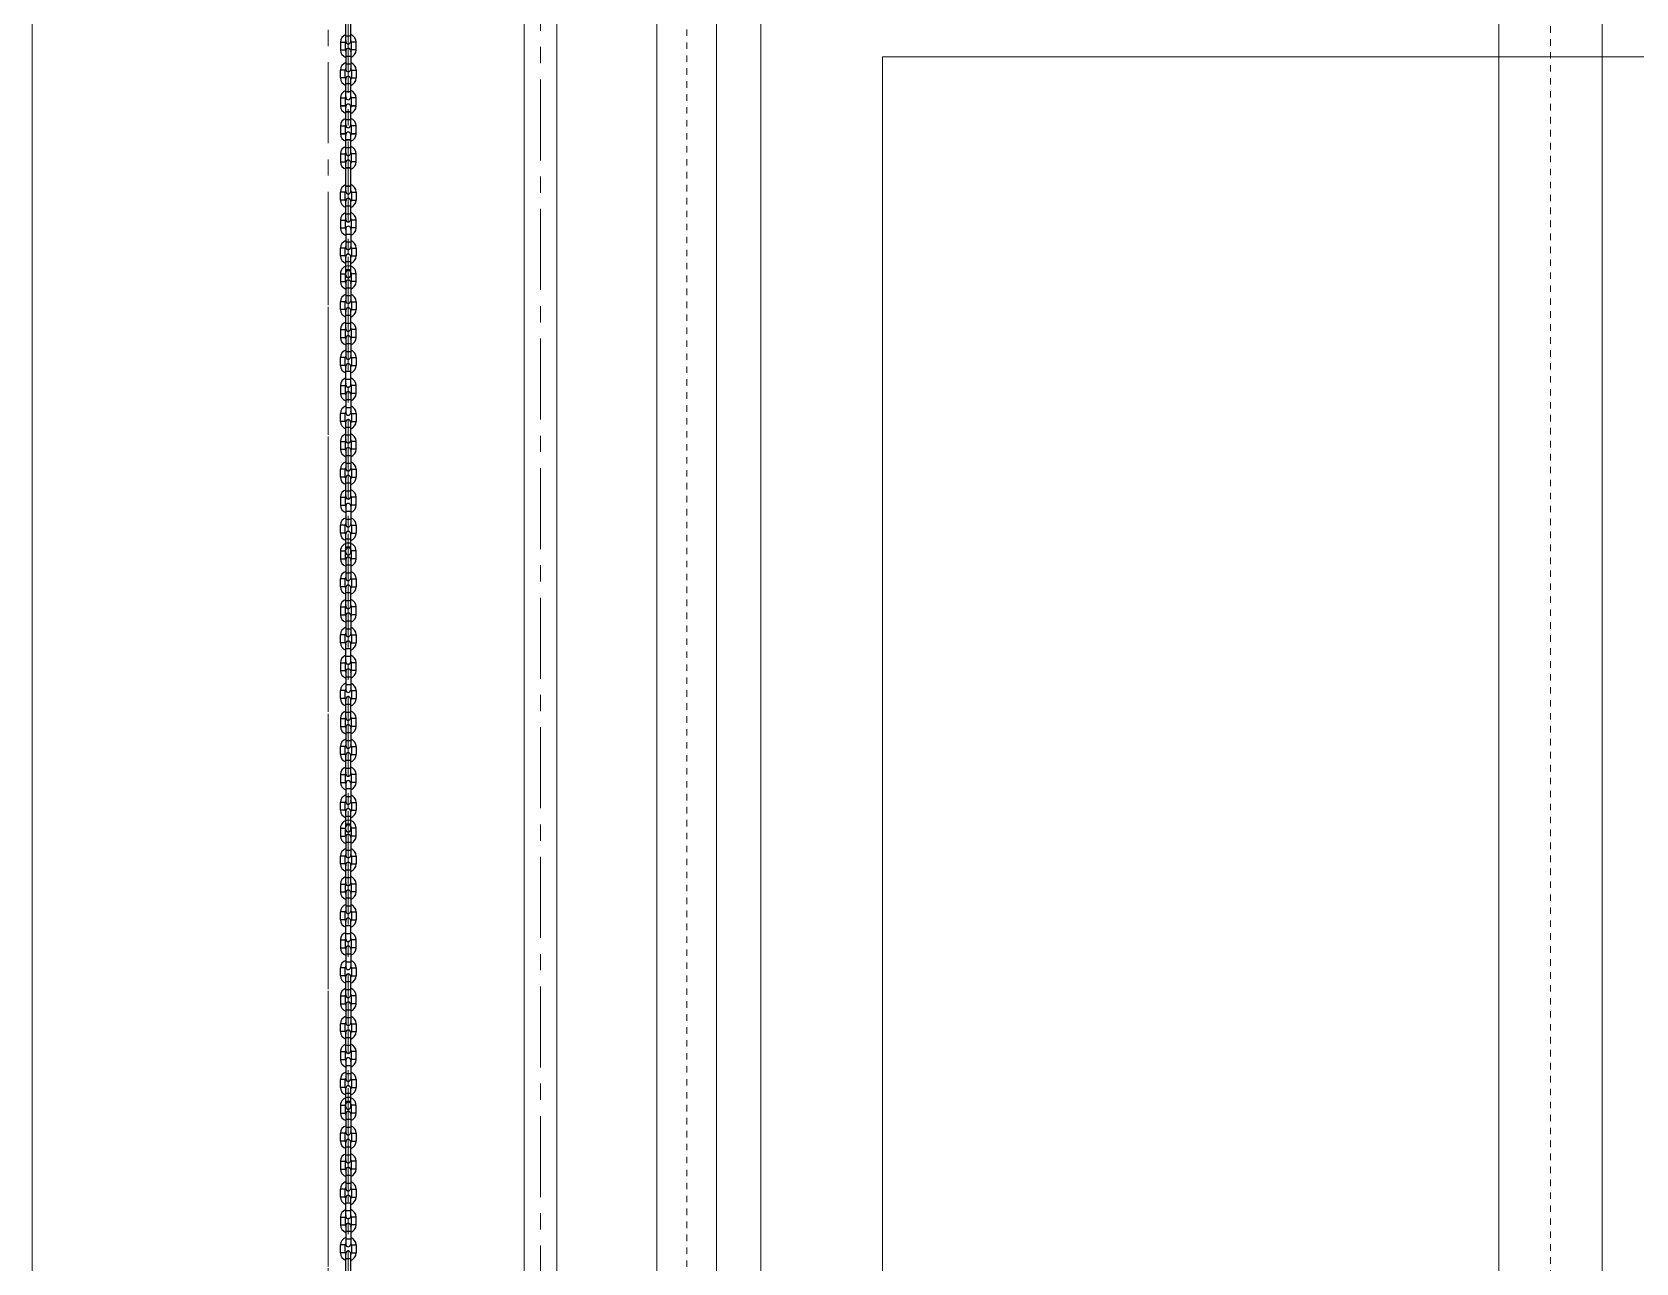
# Model space of a CAD drawing. Header units: millimetres. Extents: x 100 to 1590, y 100 to 694.
# Drawn here: x 1472.84 to 1497.6, y 517.72 to 536.72 of the extents above; entities that cross this region are included whole.
import ezdxf

# ---------------------------------------------------------------- set-up
doc = ezdxf.new("R2010")
doc.units = ezdxf.units.MM
for name, pattern in [('CENTER', [2, 1.25, -0.25, 0.25, -0.25]), ('SGC_DASHDOT', [1, 0.5, -0.25, 0, -0.25]), ('SGC_HIDDEN', [0.375, 0.25, -0.125])]:
    doc.linetypes.add(name, pattern=pattern)
for name, color, linetype, lineweight in [('CL', 1, 'CENTER', 9), ('OUTLINE', 6, 'Continuous', 9), ('PAREDE', 7, 'Continuous', 9), ('SGC-EIXOS', 9, 'SGC_DASHDOT', 9), ('SGC-PONTAS', 2, 'SGC_HIDDEN', 9), ('SGC-Tubos (Desenho Bifilar)', 6, 'Continuous', 9)]:
    doc.layers.add(name, color=color, linetype=linetype, lineweight=lineweight)

# ---------------------------------------------------------------- blocks, each defined once
blk = doc.blocks.new('BB-1-CA06-N10-D80-S0-L4149')
at = {"layer": 'SGC-EIXOS'}
blk.add_line((2074.67, 0), (-2074.67, 0), dxfattribs=at)
at = {"layer": 'SGC-Tubos (Desenho Bifilar)'}
for p, q in [((2055.67, 49), (-2055.67, 49)), ((2055.67, -49), (-2055.67, -49))]:
    blk.add_line(p, q, dxfattribs=at)
blk = doc.blocks.new('BB-1-CA12-N0-D150-S0-L3500')
at = {"layer": 'SGC-EIXOS'}
blk.add_line((1750, 0), (-1750, 0), dxfattribs=at)
at = {"layer": 'SGC-PONTAS'}
for points in [[(-1649.5, -85), (-1750, -85), (-1750, 85), (-1649.5, 85)], [(1649.5, -85), (1750, -85), (1750, 85), (1649.5, 85)]]:
    blk.add_lwpolyline(points, dxfattribs=at)
at = {"layer": 'SGC-Tubos (Desenho Bifilar)'}
for p, q in [((1649.5, 85), (-1649.5, 85)), ((1649.5, -85), (-1649.5, -85))]:
    blk.add_line(p, q, dxfattribs=at)

msp = doc.modelspace()

# ---------------------------------------------------------------- linework, layer by layer
at = {"color": 7, "linetype": 'Continuous'}
for p, q in [((1477.684, 536.57), (1477.684, 536.86)), ((1477.758, 536.57), (1477.758, 536.86)), ((1477.6, 536.56), (1477.6, 536.439)), ((1477.674, 536.56), (1477.674, 536.439)), ((1477.768, 536.439), (1477.768, 536.56)), ((1477.842, 536.439), (1477.842, 536.56)), ((1477.684, 536.429), (1477.684, 536.139)), ((1477.758, 536.429), (1477.758, 536.139)), ((1477.6, 536.007), (1477.6, 536.129)), ((1477.674, 536.007), (1477.674, 536.129)), ((1477.684, 535.708), (1477.684, 535.997)), ((1477.758, 535.708), (1477.758, 535.997)), ((1477.768, 536.129), (1477.768, 536.007)), ((1477.842, 536.129), (1477.842, 536.007)), ((1477.6, 535.698), (1477.6, 535.576)), ((1477.674, 535.698), (1477.674, 535.576)), ((1477.684, 535.276), (1477.684, 535.566)), ((1477.758, 535.276), (1477.758, 535.566)), ((1477.768, 535.576), (1477.768, 535.698)), ((1477.842, 535.576), (1477.842, 535.698)), ((1477.6, 535.267), (1477.6, 535.145)), ((1477.674, 535.267), (1477.674, 535.145)), ((1477.768, 535.145), (1477.768, 535.267)), ((1477.842, 535.145), (1477.842, 535.267)), ((1477.684, 534.845), (1477.684, 535.135)), ((1477.758, 534.845), (1477.758, 535.135)), ((1477.6, 534.835), (1477.6, 534.714)), ((1477.674, 534.835), (1477.674, 534.714)), ((1477.768, 534.714), (1477.768, 534.835)), ((1477.842, 534.714), (1477.842, 534.835)), ((1477.684, 534.255), (1477.684, 534.704)), ((1477.758, 534.254), (1477.758, 534.704)), ((1477.6, 534.123), (1477.6, 534.245)), ((1477.674, 534.123), (1477.674, 534.245)), ((1477.768, 534.245), (1477.768, 534.123)), ((1477.842, 534.245), (1477.842, 534.123)), ((1477.684, 533.823), (1477.684, 534.113)), ((1477.758, 533.823), (1477.758, 534.113)), ((1477.6, 533.814), (1477.6, 533.692)), ((1477.674, 533.814), (1477.674, 533.692)), ((1477.768, 533.692), (1477.768, 533.814)), ((1477.842, 533.692), (1477.842, 533.814)), ((1477.684, 533.682), (1477.684, 533.392)), ((1477.758, 533.682), (1477.758, 533.392)), ((1477.6, 533.26), (1477.6, 533.382)), ((1477.674, 533.26), (1477.674, 533.382)), ((1477.684, 532.961), (1477.684, 533.251)), ((1477.758, 532.961), (1477.758, 533.251)), ((1477.768, 533.382), (1477.768, 533.26)), ((1477.842, 533.382), (1477.842, 533.26)), ((1477.6, 532.986), (1477.6, 532.864)), ((1477.674, 532.986), (1477.674, 532.864)), ((1477.768, 532.864), (1477.768, 532.986)), ((1477.842, 532.864), (1477.842, 532.986)), ((1477.684, 532.854), (1477.684, 532.564)), ((1477.758, 532.854), (1477.758, 532.564)), ((1477.6, 532.432), (1477.6, 532.554)), ((1477.674, 532.432), (1477.674, 532.554)), ((1477.768, 532.554), (1477.768, 532.432)), ((1477.842, 532.554), (1477.842, 532.432)), ((1477.684, 532.133), (1477.684, 532.423)), ((1477.758, 532.133), (1477.758, 532.423)), ((1477.6, 532.123), (1477.6, 532.001)), ((1477.674, 532.123), (1477.674, 532.001)), ((1477.684, 531.991), (1477.684, 531.702)), ((1477.758, 531.991), (1477.758, 531.702)), ((1477.768, 532.001), (1477.768, 532.123)), ((1477.842, 532.001), (1477.842, 532.123)), ((1477.6, 531.57), (1477.6, 531.692)), ((1477.674, 531.57), (1477.674, 531.692)), ((1477.684, 531.27), (1477.684, 531.56)), ((1477.758, 531.27), (1477.758, 531.56)), ((1477.768, 531.692), (1477.768, 531.57)), ((1477.842, 531.692), (1477.842, 531.57)), ((1477.6, 531.261), (1477.6, 531.139)), ((1477.674, 531.261), (1477.674, 531.139)), ((1477.768, 531.139), (1477.768, 531.261)), ((1477.842, 531.139), (1477.842, 531.261)), ((1477.684, 531.129), (1477.684, 530.839)), ((1477.758, 531.129), (1477.758, 530.839)), ((1477.6, 530.707), (1477.6, 530.829)), ((1477.674, 530.707), (1477.674, 530.829)), ((1477.768, 530.829), (1477.768, 530.707)), ((1477.842, 530.829), (1477.842, 530.707)), ((1477.684, 530.408), (1477.684, 530.698)), ((1477.758, 530.408), (1477.758, 530.698)), ((1477.6, 530.398), (1477.6, 530.276)), ((1477.674, 530.398), (1477.674, 530.276)), ((1477.684, 530.266), (1477.684, 529.977)), ((1477.758, 530.266), (1477.758, 529.977)), ((1477.768, 530.276), (1477.768, 530.398)), ((1477.842, 530.276), (1477.842, 530.398)), ((1477.6, 529.845), (1477.6, 529.967)), ((1477.674, 529.845), (1477.674, 529.967)), ((1477.684, 529.545), (1477.684, 529.835)), ((1477.758, 529.545), (1477.758, 529.835)), ((1477.768, 529.967), (1477.768, 529.845)), ((1477.842, 529.967), (1477.842, 529.845)), ((1477.6, 529.536), (1477.6, 529.414)), ((1477.674, 529.536), (1477.674, 529.414)), ((1477.768, 529.414), (1477.768, 529.536)), ((1477.842, 529.414), (1477.842, 529.536)), ((1477.684, 529.404), (1477.684, 529.114)), ((1477.758, 529.404), (1477.758, 529.114)), ((1477.6, 528.982), (1477.6, 529.104)), ((1477.674, 528.982), (1477.674, 529.104)), ((1477.768, 529.104), (1477.768, 528.982)), ((1477.842, 529.104), (1477.842, 528.982)), ((1477.684, 528.683), (1477.684, 528.973)), ((1477.758, 528.683), (1477.758, 528.973)), ((1477.6, 528.707), (1477.6, 528.585)), ((1477.674, 528.707), (1477.674, 528.585)), ((1477.684, 528.575), (1477.684, 528.285)), ((1477.758, 528.575), (1477.758, 528.285)), ((1477.768, 528.585), (1477.768, 528.707)), ((1477.842, 528.585), (1477.842, 528.707)), ((1477.6, 528.154), (1477.6, 528.276)), ((1477.674, 528.154), (1477.674, 528.276)), ((1477.768, 528.276), (1477.768, 528.154)), ((1477.842, 528.276), (1477.842, 528.154)), ((1477.684, 527.854), (1477.684, 528.144)), ((1477.758, 527.854), (1477.758, 528.144)), ((1477.6, 527.844), (1477.6, 527.722)), ((1477.674, 527.844), (1477.674, 527.722)), ((1477.768, 527.722), (1477.768, 527.844)), ((1477.842, 527.722), (1477.842, 527.844)), ((1477.684, 527.713), (1477.684, 527.423)), ((1477.758, 527.713), (1477.758, 527.423)), ((1477.6, 527.291), (1477.6, 527.413)), ((1477.674, 527.291), (1477.674, 527.413)), ((1477.768, 527.413), (1477.768, 527.291)), ((1477.842, 527.413), (1477.842, 527.291)), ((1477.684, 526.992), (1477.684, 527.281)), ((1477.758, 526.992), (1477.758, 527.281)), ((1477.6, 526.982), (1477.6, 526.86)), ((1477.674, 526.982), (1477.674, 526.86)), ((1477.684, 526.85), (1477.684, 526.56)), ((1477.758, 526.85), (1477.758, 526.56)), ((1477.768, 526.86), (1477.768, 526.982)), ((1477.842, 526.86), (1477.842, 526.982)), ((1477.6, 526.429), (1477.6, 526.551)), ((1477.674, 526.429), (1477.674, 526.551)), ((1477.768, 526.551), (1477.768, 526.429)), ((1477.842, 526.551), (1477.842, 526.429)), ((1477.684, 526.129), (1477.684, 526.419)), ((1477.758, 526.129), (1477.758, 526.419)), ((1477.6, 526.119), (1477.6, 525.997)), ((1477.674, 526.119), (1477.674, 525.997)), ((1477.768, 525.997), (1477.768, 526.119)), ((1477.842, 525.997), (1477.842, 526.119)), ((1477.684, 525.988), (1477.684, 525.698)), ((1477.758, 525.988), (1477.758, 525.698)), ((1477.6, 525.566), (1477.6, 525.688)), ((1477.674, 525.566), (1477.674, 525.688)), ((1477.684, 525.267), (1477.684, 525.556)), ((1477.758, 525.267), (1477.758, 525.556)), ((1477.768, 525.688), (1477.768, 525.566)), ((1477.842, 525.688), (1477.842, 525.566)), ((1477.6, 525.257), (1477.6, 525.135)), ((1477.674, 525.257), (1477.674, 525.135)), ((1477.684, 525.125), (1477.684, 524.835)), ((1477.758, 525.125), (1477.758, 524.835)), ((1477.768, 525.135), (1477.768, 525.257)), ((1477.842, 525.135), (1477.842, 525.257)), ((1477.6, 524.704), (1477.6, 524.826)), ((1477.674, 524.704), (1477.674, 524.826)), ((1477.768, 524.826), (1477.768, 524.704)), ((1477.842, 524.826), (1477.842, 524.704)), ((1477.684, 524.404), (1477.684, 524.694)), ((1477.758, 524.404), (1477.758, 524.694)), ((1477.6, 524.429), (1477.6, 524.307)), ((1477.674, 524.429), (1477.674, 524.307)), ((1477.768, 524.307), (1477.768, 524.429)), ((1477.842, 524.307), (1477.842, 524.429)), ((1477.684, 524.297), (1477.684, 524.007)), ((1477.758, 524.297), (1477.758, 524.007)), ((1477.6, 523.876), (1477.6, 523.998)), ((1477.674, 523.876), (1477.674, 523.998)), ((1477.684, 523.576), (1477.684, 523.866)), ((1477.758, 523.576), (1477.758, 523.866)), ((1477.768, 523.998), (1477.768, 523.876)), ((1477.842, 523.998), (1477.842, 523.876)), ((1477.6, 523.566), (1477.6, 523.444)), ((1477.674, 523.566), (1477.674, 523.444)), ((1477.684, 523.435), (1477.684, 523.145)), ((1477.758, 523.435), (1477.758, 523.145)), ((1477.768, 523.444), (1477.768, 523.566)), ((1477.842, 523.444), (1477.842, 523.566)), ((1477.6, 523.013), (1477.6, 523.135)), ((1477.674, 523.013), (1477.674, 523.135)), ((1477.768, 523.135), (1477.768, 523.013)), ((1477.842, 523.135), (1477.842, 523.013)), ((1477.684, 522.714), (1477.684, 523.003)), ((1477.758, 522.714), (1477.758, 523.003)), ((1477.6, 522.704), (1477.6, 522.582)), ((1477.674, 522.704), (1477.674, 522.582)), ((1477.768, 522.582), (1477.768, 522.704)), ((1477.842, 522.582), (1477.842, 522.704)), ((1477.684, 522.572), (1477.684, 522.282)), ((1477.758, 522.572), (1477.758, 522.282)), ((1477.6, 522.151), (1477.6, 522.273)), ((1477.674, 522.151), (1477.674, 522.273)), ((1477.684, 521.851), (1477.684, 522.141)), ((1477.758, 521.851), (1477.758, 522.141)), ((1477.768, 522.273), (1477.768, 522.151)), ((1477.842, 522.273), (1477.842, 522.151)), ((1477.6, 521.841), (1477.6, 521.719)), ((1477.674, 521.841), (1477.674, 521.719)), ((1477.768, 521.719), (1477.768, 521.841)), ((1477.842, 521.719), (1477.842, 521.841)), ((1477.684, 521.71), (1477.684, 521.42)), ((1477.758, 521.71), (1477.758, 521.42)), ((1477.6, 521.288), (1477.6, 521.41)), ((1477.674, 521.288), (1477.674, 521.41)), ((1477.768, 521.41), (1477.768, 521.288)), ((1477.842, 521.41), (1477.842, 521.288)), ((1477.684, 520.989), (1477.684, 521.278)), ((1477.758, 520.989), (1477.758, 521.278)), ((1477.6, 520.979), (1477.6, 520.857)), ((1477.674, 520.979), (1477.674, 520.857)), ((1477.768, 520.857), (1477.768, 520.979)), ((1477.842, 520.857), (1477.842, 520.979)), ((1477.684, 520.847), (1477.684, 520.557)), ((1477.758, 520.847), (1477.758, 520.557)), ((1477.6, 520.426), (1477.6, 520.548)), ((1477.674, 520.426), (1477.674, 520.548)), ((1477.684, 520.126), (1477.684, 520.416)), ((1477.758, 520.126), (1477.758, 520.416)), ((1477.768, 520.548), (1477.768, 520.426)), ((1477.842, 520.548), (1477.842, 520.426)), ((1477.6, 520.151), (1477.6, 520.029)), ((1477.674, 520.151), (1477.674, 520.029)), ((1477.768, 520.029), (1477.768, 520.151)), ((1477.842, 520.029), (1477.842, 520.151)), ((1477.684, 520.019), (1477.684, 519.729)), ((1477.758, 520.019), (1477.758, 519.729)), ((1477.6, 519.598), (1477.6, 519.72)), ((1477.674, 519.598), (1477.674, 519.72)), ((1477.768, 519.72), (1477.768, 519.598)), ((1477.842, 519.72), (1477.842, 519.598)), ((1477.684, 519.298), (1477.684, 519.588)), ((1477.758, 519.298), (1477.758, 519.588)), ((1477.6, 519.288), (1477.6, 519.167)), ((1477.674, 519.288), (1477.674, 519.167)), ((1477.684, 519.157), (1477.684, 518.867)), ((1477.758, 519.157), (1477.758, 518.867)), ((1477.768, 519.167), (1477.768, 519.288)), ((1477.842, 519.167), (1477.842, 519.288)), ((1477.6, 518.735), (1477.6, 518.857)), ((1477.674, 518.735), (1477.674, 518.857)), ((1477.684, 518.436), (1477.684, 518.725)), ((1477.758, 518.436), (1477.758, 518.725)), ((1477.768, 518.857), (1477.768, 518.735)), ((1477.842, 518.857), (1477.842, 518.735)), ((1477.6, 518.426), (1477.6, 518.304)), ((1477.674, 518.426), (1477.674, 518.304)), ((1477.768, 518.304), (1477.768, 518.426)), ((1477.842, 518.304), (1477.842, 518.426)), ((1477.684, 518.294), (1477.684, 518.004)), ((1477.758, 518.294), (1477.758, 518.004)), ((1477.6, 517.873), (1477.6, 517.995)), ((1477.674, 517.873), (1477.674, 517.995)), ((1477.768, 517.995), (1477.768, 517.873)), ((1477.842, 517.995), (1477.842, 517.873)), ((1477.684, 517.573), (1477.684, 517.863)), ((1477.758, 517.573), (1477.758, 517.863))]:
    msp.add_line(p, q, dxfattribs=at)
at = {"color": 9, "linetype": 'Continuous'}
for p, q in [((1477.6, 536.56), (1477.674, 536.56)), ((1477.758, 536.654), (1477.684, 536.654)), ((1477.842, 536.56), (1477.768, 536.56)), ((1477.6, 536.439), (1477.674, 536.439)), ((1477.684, 536.345), (1477.758, 536.345)), ((1477.684, 536.223), (1477.758, 536.223)), ((1477.842, 536.439), (1477.768, 536.439)), ((1477.674, 536.129), (1477.6, 536.129)), ((1477.674, 536.007), (1477.6, 536.007)), ((1477.768, 536.129), (1477.842, 536.129)), ((1477.768, 536.007), (1477.842, 536.007)), ((1477.758, 535.914), (1477.684, 535.914)), ((1477.758, 535.792), (1477.684, 535.792)), ((1477.6, 535.698), (1477.674, 535.698)), ((1477.6, 535.576), (1477.674, 535.576)), ((1477.674, 535.576), (1477.6, 535.576)), ((1477.684, 535.482), (1477.758, 535.482)), ((1477.758, 535.482), (1477.684, 535.482)), ((1477.842, 535.698), (1477.768, 535.698)), ((1477.842, 535.576), (1477.768, 535.576)), ((1477.768, 535.576), (1477.842, 535.576)), ((1477.6, 535.267), (1477.674, 535.267)), ((1477.758, 535.36), (1477.684, 535.36)), ((1477.842, 535.267), (1477.768, 535.267)), ((1477.6, 535.145), (1477.674, 535.145)), ((1477.674, 535.145), (1477.6, 535.145)), ((1477.684, 535.051), (1477.758, 535.051)), ((1477.758, 535.051), (1477.684, 535.051)), ((1477.842, 535.145), (1477.768, 535.145)), ((1477.768, 535.145), (1477.842, 535.145)), ((1477.6, 534.835), (1477.674, 534.835)), ((1477.6, 534.714), (1477.674, 534.714)), ((1477.758, 534.929), (1477.684, 534.929)), ((1477.842, 534.835), (1477.768, 534.835)), ((1477.842, 534.714), (1477.768, 534.714)), ((1477.684, 534.62), (1477.758, 534.62)), ((1477.684, 534.62), (1477.758, 534.62)), ((1477.758, 534.62), (1477.684, 534.62)), ((1477.674, 534.245), (1477.6, 534.245)), ((1477.684, 534.339), (1477.758, 534.339)), ((1477.758, 534.339), (1477.684, 534.339)), ((1477.768, 534.245), (1477.842, 534.245)), ((1477.674, 534.123), (1477.6, 534.123)), ((1477.758, 534.029), (1477.684, 534.029)), ((1477.768, 534.123), (1477.842, 534.123)), ((1477.6, 533.814), (1477.674, 533.814)), ((1477.758, 533.907), (1477.684, 533.907)), ((1477.842, 533.814), (1477.768, 533.814)), ((1477.6, 533.692), (1477.674, 533.692)), ((1477.684, 533.598), (1477.758, 533.598)), ((1477.684, 533.476), (1477.758, 533.476)), ((1477.842, 533.692), (1477.768, 533.692)), ((1477.674, 533.382), (1477.6, 533.382)), ((1477.674, 533.26), (1477.6, 533.26)), ((1477.768, 533.382), (1477.842, 533.382)), ((1477.768, 533.26), (1477.842, 533.26)), ((1477.6, 532.986), (1477.674, 532.986)), ((1477.758, 533.167), (1477.684, 533.167)), ((1477.758, 533.045), (1477.684, 533.045)), ((1477.842, 532.986), (1477.768, 532.986)), ((1477.6, 532.864), (1477.674, 532.864)), ((1477.684, 532.77), (1477.758, 532.77)), ((1477.842, 532.864), (1477.768, 532.864)), ((1477.674, 532.554), (1477.6, 532.554)), ((1477.684, 532.648), (1477.758, 532.648)), ((1477.768, 532.554), (1477.842, 532.554)), ((1477.674, 532.432), (1477.6, 532.432)), ((1477.758, 532.339), (1477.684, 532.339)), ((1477.768, 532.432), (1477.842, 532.432)), ((1477.6, 532.123), (1477.674, 532.123)), ((1477.6, 532.001), (1477.674, 532.001)), ((1477.758, 532.217), (1477.684, 532.217)), ((1477.842, 532.123), (1477.768, 532.123)), ((1477.842, 532.001), (1477.768, 532.001)), ((1477.684, 531.907), (1477.758, 531.907)), ((1477.684, 531.786), (1477.758, 531.786)), ((1477.674, 531.692), (1477.6, 531.692)), ((1477.674, 531.57), (1477.6, 531.57)), ((1477.768, 531.692), (1477.842, 531.692)), ((1477.768, 531.57), (1477.842, 531.57)), ((1477.6, 531.261), (1477.674, 531.261)), ((1477.758, 531.476), (1477.684, 531.476)), ((1477.758, 531.354), (1477.684, 531.354)), ((1477.842, 531.261), (1477.768, 531.261)), ((1477.6, 531.139), (1477.674, 531.139)), ((1477.684, 531.045), (1477.758, 531.045)), ((1477.842, 531.139), (1477.768, 531.139)), ((1477.674, 530.829), (1477.6, 530.829)), ((1477.684, 530.923), (1477.758, 530.923)), ((1477.768, 530.829), (1477.842, 530.829)), ((1477.674, 530.707), (1477.6, 530.707)), ((1477.758, 530.614), (1477.684, 530.614)), ((1477.768, 530.707), (1477.842, 530.707)), ((1477.6, 530.398), (1477.674, 530.398)), ((1477.6, 530.276), (1477.674, 530.276)), ((1477.758, 530.492), (1477.684, 530.492)), ((1477.842, 530.398), (1477.768, 530.398)), ((1477.842, 530.276), (1477.768, 530.276)), ((1477.684, 530.182), (1477.758, 530.182)), ((1477.684, 530.061), (1477.758, 530.061)), ((1477.674, 529.967), (1477.6, 529.967)), ((1477.674, 529.845), (1477.6, 529.845)), ((1477.768, 529.967), (1477.842, 529.967)), ((1477.768, 529.845), (1477.842, 529.845)), ((1477.6, 529.536), (1477.674, 529.536)), ((1477.758, 529.751), (1477.684, 529.751)), ((1477.758, 529.629), (1477.684, 529.629)), ((1477.842, 529.536), (1477.768, 529.536)), ((1477.6, 529.414), (1477.674, 529.414)), ((1477.684, 529.32), (1477.758, 529.32)), ((1477.842, 529.414), (1477.768, 529.414)), ((1477.674, 529.104), (1477.6, 529.104)), ((1477.684, 529.198), (1477.758, 529.198)), ((1477.768, 529.104), (1477.842, 529.104)), ((1477.674, 528.982), (1477.6, 528.982)), ((1477.758, 528.889), (1477.684, 528.889)), ((1477.768, 528.982), (1477.842, 528.982)), ((1477.6, 528.707), (1477.674, 528.707)), ((1477.6, 528.585), (1477.674, 528.585)), ((1477.758, 528.767), (1477.684, 528.767)), ((1477.842, 528.707), (1477.768, 528.707)), ((1477.842, 528.585), (1477.768, 528.585)), ((1477.674, 528.276), (1477.6, 528.276)), ((1477.684, 528.491), (1477.758, 528.491)), ((1477.684, 528.369), (1477.758, 528.369)), ((1477.768, 528.276), (1477.842, 528.276)), ((1477.674, 528.154), (1477.6, 528.154)), ((1477.758, 528.06), (1477.684, 528.06)), ((1477.768, 528.154), (1477.842, 528.154)), ((1477.6, 527.844), (1477.674, 527.844)), ((1477.758, 527.938), (1477.684, 527.938)), ((1477.842, 527.844), (1477.768, 527.844)), ((1477.6, 527.722), (1477.674, 527.722)), ((1477.684, 527.629), (1477.758, 527.629)), ((1477.842, 527.722), (1477.768, 527.722)), ((1477.674, 527.413), (1477.6, 527.413)), ((1477.674, 527.291), (1477.6, 527.291)), ((1477.684, 527.507), (1477.758, 527.507)), ((1477.768, 527.413), (1477.842, 527.413)), ((1477.768, 527.291), (1477.842, 527.291)), ((1477.758, 527.197), (1477.684, 527.197)), ((1477.758, 527.076), (1477.684, 527.076)), ((1477.6, 526.982), (1477.674, 526.982)), ((1477.6, 526.86), (1477.674, 526.86)), ((1477.842, 526.982), (1477.768, 526.982)), ((1477.842, 526.86), (1477.768, 526.86)), ((1477.674, 526.551), (1477.6, 526.551)), ((1477.684, 526.766), (1477.758, 526.766)), ((1477.684, 526.644), (1477.758, 526.644)), ((1477.768, 526.551), (1477.842, 526.551)), ((1477.674, 526.429), (1477.6, 526.429)), ((1477.758, 526.335), (1477.684, 526.335)), ((1477.768, 526.429), (1477.842, 526.429)), ((1477.6, 526.119), (1477.674, 526.119)), ((1477.758, 526.213), (1477.684, 526.213)), ((1477.842, 526.119), (1477.768, 526.119)), ((1477.6, 525.997), (1477.674, 525.997)), ((1477.684, 525.904), (1477.758, 525.904)), ((1477.842, 525.997), (1477.768, 525.997)), ((1477.674, 525.688), (1477.6, 525.688)), ((1477.674, 525.566), (1477.6, 525.566)), ((1477.684, 525.782), (1477.758, 525.782)), ((1477.768, 525.688), (1477.842, 525.688)), ((1477.768, 525.566), (1477.842, 525.566)), ((1477.758, 525.472), (1477.684, 525.472)), ((1477.758, 525.351), (1477.684, 525.351)), ((1477.6, 525.257), (1477.674, 525.257)), ((1477.6, 525.135), (1477.674, 525.135)), ((1477.842, 525.257), (1477.768, 525.257)), ((1477.842, 525.135), (1477.768, 525.135)), ((1477.674, 524.826), (1477.6, 524.826)), ((1477.684, 525.041), (1477.758, 525.041)), ((1477.684, 524.919), (1477.758, 524.919)), ((1477.768, 524.826), (1477.842, 524.826)), ((1477.674, 524.704), (1477.6, 524.704)), ((1477.758, 524.61), (1477.684, 524.61)), ((1477.768, 524.704), (1477.842, 524.704)), ((1477.6, 524.429), (1477.674, 524.429)), ((1477.758, 524.488), (1477.684, 524.488)), ((1477.842, 524.429), (1477.768, 524.429)), ((1477.6, 524.307), (1477.674, 524.307)), ((1477.684, 524.213), (1477.758, 524.213)), ((1477.684, 524.091), (1477.758, 524.091)), ((1477.842, 524.307), (1477.768, 524.307)), ((1477.674, 523.998), (1477.6, 523.998)), ((1477.674, 523.876), (1477.6, 523.876)), ((1477.768, 523.998), (1477.842, 523.998)), ((1477.768, 523.876), (1477.842, 523.876)), ((1477.758, 523.782), (1477.684, 523.782)), ((1477.758, 523.66), (1477.684, 523.66)), ((1477.6, 523.566), (1477.674, 523.566)), ((1477.6, 523.444), (1477.674, 523.444)), ((1477.684, 523.351), (1477.758, 523.351)), ((1477.842, 523.566), (1477.768, 523.566)), ((1477.842, 523.444), (1477.768, 523.444)), ((1477.674, 523.135), (1477.6, 523.135)), ((1477.684, 523.229), (1477.758, 523.229)), ((1477.768, 523.135), (1477.842, 523.135)), ((1477.674, 523.013), (1477.6, 523.013)), ((1477.758, 522.919), (1477.684, 522.919)), ((1477.768, 523.013), (1477.842, 523.013)), ((1477.6, 522.704), (1477.674, 522.704)), ((1477.6, 522.582), (1477.674, 522.582)), ((1477.758, 522.798), (1477.684, 522.798)), ((1477.842, 522.704), (1477.768, 522.704)), ((1477.842, 522.582), (1477.768, 522.582)), ((1477.684, 522.488), (1477.758, 522.488)), ((1477.684, 522.366), (1477.758, 522.366)), ((1477.674, 522.273), (1477.6, 522.273)), ((1477.674, 522.151), (1477.6, 522.151)), ((1477.768, 522.273), (1477.842, 522.273)), ((1477.768, 522.151), (1477.842, 522.151)), ((1477.6, 521.841), (1477.674, 521.841)), ((1477.758, 522.057), (1477.684, 522.057)), ((1477.758, 521.935), (1477.684, 521.935)), ((1477.842, 521.841), (1477.768, 521.841)), ((1477.6, 521.719), (1477.674, 521.719)), ((1477.684, 521.626), (1477.758, 521.626)), ((1477.842, 521.719), (1477.768, 521.719)), ((1477.674, 521.41), (1477.6, 521.41)), ((1477.684, 521.504), (1477.758, 521.504)), ((1477.768, 521.41), (1477.842, 521.41)), ((1477.674, 521.288), (1477.6, 521.288)), ((1477.758, 521.194), (1477.684, 521.194)), ((1477.768, 521.288), (1477.842, 521.288)), ((1477.6, 520.979), (1477.674, 520.979)), ((1477.6, 520.857), (1477.674, 520.857)), ((1477.758, 521.073), (1477.684, 521.073)), ((1477.842, 520.979), (1477.768, 520.979)), ((1477.842, 520.857), (1477.768, 520.857)), ((1477.684, 520.763), (1477.758, 520.763)), ((1477.684, 520.641), (1477.758, 520.641)), ((1477.674, 520.548), (1477.6, 520.548)), ((1477.674, 520.426), (1477.6, 520.426)), ((1477.768, 520.548), (1477.842, 520.548)), ((1477.768, 520.426), (1477.842, 520.426)), ((1477.6, 520.151), (1477.674, 520.151)), ((1477.758, 520.332), (1477.684, 520.332)), ((1477.758, 520.21), (1477.684, 520.21)), ((1477.842, 520.151), (1477.768, 520.151)), ((1477.6, 520.029), (1477.674, 520.029)), ((1477.684, 519.935), (1477.758, 519.935)), ((1477.842, 520.029), (1477.768, 520.029)), ((1477.674, 519.72), (1477.6, 519.72)), ((1477.684, 519.813), (1477.758, 519.813)), ((1477.768, 519.72), (1477.842, 519.72)), ((1477.674, 519.598), (1477.6, 519.598)), ((1477.758, 519.504), (1477.684, 519.504)), ((1477.758, 519.382), (1477.684, 519.382)), ((1477.768, 519.598), (1477.842, 519.598)), ((1477.6, 519.288), (1477.674, 519.288)), ((1477.6, 519.167), (1477.674, 519.167)), ((1477.842, 519.288), (1477.768, 519.288)), ((1477.842, 519.167), (1477.768, 519.167)), ((1477.684, 519.073), (1477.758, 519.073)), ((1477.684, 518.951), (1477.758, 518.951)), ((1477.674, 518.857), (1477.6, 518.857)), ((1477.674, 518.735), (1477.6, 518.735)), ((1477.758, 518.642), (1477.684, 518.642)), ((1477.768, 518.857), (1477.842, 518.857)), ((1477.768, 518.735), (1477.842, 518.735)), ((1477.6, 518.426), (1477.674, 518.426)), ((1477.758, 518.52), (1477.684, 518.52)), ((1477.842, 518.426), (1477.768, 518.426)), ((1477.6, 518.304), (1477.674, 518.304)), ((1477.684, 518.21), (1477.758, 518.21)), ((1477.842, 518.304), (1477.768, 518.304)), ((1477.674, 517.995), (1477.6, 517.995)), ((1477.684, 518.088), (1477.758, 518.088)), ((1477.768, 517.995), (1477.842, 517.995)), ((1477.674, 517.873), (1477.6, 517.873)), ((1477.758, 517.779), (1477.684, 517.779)), ((1477.768, 517.873), (1477.842, 517.873))]:
    msp.add_line(p, q, dxfattribs=at)
at = {"color": 7, "linetype": 'Continuous'}
for centre, radius, start, end in [((1477.721, 536.56), 0.121, 107.8475, 180), ((1477.721, 536.56), 0.0469, 142.2678, 180), ((1477.721, 536.57), 0.037, 180, 0), ((1477.721, 536.429), 0.037, 0, 180), ((1477.721, 536.56), 0.121, 0, 72.1525), ((1477.721, 536.56), 0.0469, 0, 37.7322), ((1477.721, 536.439), 0.121, 180, 252.1525), ((1477.721, 536.129), 0.121, 107.8475, 180), ((1477.721, 536.439), 0.0469, 180, 217.7322), ((1477.721, 536.439), 0.121, 287.8475, 0), ((1477.721, 536.439), 0.0469, 322.2678, 0), ((1477.721, 536.129), 0.121, 0, 72.1525), ((1477.721, 536.007), 0.121, 180, 252.1525), ((1477.721, 536.129), 0.0469, 142.2678, 180), ((1477.721, 536.007), 0.0469, 180, 217.7322), ((1477.721, 536.139), 0.037, 180, 0), ((1477.721, 535.997), 0.037, 0, 180), ((1477.721, 536.129), 0.0469, 0, 37.7322), ((1477.721, 536.007), 0.121, 287.8475, 0), ((1477.721, 536.007), 0.0469, 322.2678, 0), ((1477.721, 535.698), 0.121, 107.8475, 180), ((1477.721, 535.698), 0.0469, 142.2678, 180), ((1477.721, 535.708), 0.037, 180, 0), ((1477.721, 535.698), 0.121, 0, 72.1525), ((1477.721, 535.698), 0.0469, 0, 37.7322), ((1477.721, 535.576), 0.121, 180, 252.1525), ((1477.721, 535.576), 0.121, 180, 252.1525), ((1477.721, 535.576), 0.0469, 180, 217.7322), ((1477.721, 535.576), 0.0469, 180, 217.7322), ((1477.721, 535.566), 0.037, 0, 180), ((1477.721, 535.566), 0.037, 0, 180), ((1477.721, 535.576), 0.121, 287.8475, 0), ((1477.721, 535.576), 0.0469, 322.2678, 0), ((1477.721, 535.576), 0.121, 287.8475, 0), ((1477.721, 535.576), 0.0469, 322.2678, 0), ((1477.721, 535.267), 0.121, 107.8475, 180), ((1477.721, 535.267), 0.0469, 142.2678, 180), ((1477.721, 535.276), 0.037, 180, 0), ((1477.721, 535.267), 0.121, 0, 72.1525), ((1477.721, 535.267), 0.0469, 0, 37.7322), ((1477.721, 535.145), 0.121, 180, 252.1525), ((1477.721, 535.145), 0.121, 180, 252.1525), ((1477.721, 535.145), 0.0469, 180, 217.7322), ((1477.721, 535.145), 0.0469, 180, 217.7322), ((1477.721, 535.135), 0.037, 0, 180), ((1477.721, 535.135), 0.037, 0, 180), ((1477.721, 535.145), 0.121, 287.8475, 0), ((1477.721, 535.145), 0.0469, 322.2678, 0), ((1477.721, 535.145), 0.121, 287.8475, 0), ((1477.721, 535.145), 0.0469, 322.2678, 0), ((1477.721, 534.835), 0.121, 107.8475, 180), ((1477.721, 534.714), 0.121, 180, 252.1525), ((1477.721, 534.835), 0.0469, 142.2678, 180), ((1477.721, 534.714), 0.0469, 180, 217.7322), ((1477.721, 534.714), 0.0469, 180, 217.7322), ((1477.721, 534.714), 0.0469, 180, 217.7322), ((1477.721, 534.845), 0.037, 180, 0), ((1477.721, 534.704), 0.037, 0, 180), ((1477.721, 534.704), 0.037, 0, 180), ((1477.721, 534.704), 0.037, 0, 180), ((1477.721, 534.835), 0.121, 0, 72.1525), ((1477.721, 534.835), 0.0469, 0, 37.7322), ((1477.721, 534.714), 0.121, 287.8475, 0), ((1477.721, 534.714), 0.0469, 322.2678, 0), ((1477.721, 534.714), 0.0469, 322.2678, 0), ((1477.721, 534.714), 0.0469, 322.2678, 0), ((1477.721, 534.245), 0.121, 107.8475, 180), ((1477.721, 534.245), 0.0469, 142.2678, 180), ((1477.721, 534.245), 0.0469, 142.2678, 180), ((1477.721, 534.255), 0.037, 180, 0), ((1477.721, 534.255), 0.037, 180, 0), ((1477.721, 534.245), 0.121, 0, 72.1525), ((1477.721, 534.245), 0.0469, 0, 37.7322), ((1477.721, 534.245), 0.0469, 0, 37.7322), ((1477.721, 534.123), 0.121, 180, 252.1525), ((1477.721, 534.123), 0.0469, 180, 217.7322), ((1477.721, 534.113), 0.037, 0, 180), ((1477.721, 534.123), 0.121, 287.8475, 0), ((1477.721, 534.123), 0.0469, 322.2678, 0), ((1477.721, 533.814), 0.121, 107.8475, 180), ((1477.721, 533.814), 0.0469, 142.2678, 180), ((1477.721, 533.823), 0.037, 180, 0), ((1477.721, 533.814), 0.121, 0, 72.1525), ((1477.721, 533.814), 0.0469, 0, 37.7322), ((1477.721, 533.692), 0.121, 180, 252.1525), ((1477.721, 533.382), 0.121, 107.8475, 180), ((1477.721, 533.692), 0.0469, 180, 217.7322), ((1477.721, 533.682), 0.037, 0, 180), ((1477.721, 533.692), 0.121, 287.8475, 0), ((1477.721, 533.692), 0.0469, 322.2678, 0), ((1477.721, 533.382), 0.121, 0, 72.1525), ((1477.721, 533.26), 0.121, 180, 252.1525), ((1477.721, 533.382), 0.0469, 142.2678, 180), ((1477.721, 533.26), 0.0469, 180, 217.7322), ((1477.721, 533.392), 0.037, 180, 0), ((1477.721, 533.251), 0.037, 0, 180), ((1477.721, 533.382), 0.0469, 0, 37.7322), ((1477.721, 533.26), 0.121, 287.8475, 0), ((1477.721, 533.26), 0.0469, 322.2678, 0), ((1477.721, 532.986), 0.121, 0, 180), ((1477.721, 532.986), 0.0469, 0, 180), ((1477.721, 532.864), 0.121, 180, 252.1525), ((1477.721, 532.864), 0.0469, 180, 217.7322), ((1477.721, 532.961), 0.037, 180, 0), ((1477.721, 532.854), 0.037, 0, 180), ((1477.721, 532.864), 0.121, 287.8475, 0), ((1477.721, 532.864), 0.0469, 322.2678, 0), ((1477.721, 532.554), 0.121, 107.8475, 180), ((1477.721, 532.554), 0.0469, 142.2678, 180), ((1477.721, 532.564), 0.037, 180, 0), ((1477.721, 532.554), 0.121, 0, 72.1525), ((1477.721, 532.554), 0.0469, 0, 37.7322), ((1477.721, 532.432), 0.121, 180, 252.1525), ((1477.721, 532.123), 0.121, 107.8475, 180), ((1477.721, 532.432), 0.0469, 180, 217.7322), ((1477.721, 532.423), 0.037, 0, 180), ((1477.721, 532.432), 0.121, 287.8475, 0), ((1477.721, 532.432), 0.0469, 322.2678, 0), ((1477.721, 532.123), 0.121, 0, 72.1525), ((1477.721, 532.001), 0.121, 180, 252.1525), ((1477.721, 532.123), 0.0469, 142.2678, 180), ((1477.721, 532.001), 0.0469, 180, 217.7322), ((1477.721, 532.133), 0.037, 180, 0), ((1477.721, 531.991), 0.037, 0, 180), ((1477.721, 532.123), 0.0469, 0, 37.7322), ((1477.721, 532.001), 0.121, 287.8475, 0), ((1477.721, 532.001), 0.0469, 322.2678, 0), ((1477.721, 531.692), 0.121, 107.8475, 180), ((1477.721, 531.692), 0.121, 0, 72.1525), ((1477.721, 531.57), 0.121, 180, 252.1525), ((1477.721, 531.692), 0.0469, 142.2678, 180), ((1477.721, 531.57), 0.0469, 180, 217.7322), ((1477.721, 531.702), 0.037, 180, 0), ((1477.721, 531.56), 0.037, 0, 180), ((1477.721, 531.692), 0.0469, 0, 37.7322), ((1477.721, 531.57), 0.121, 287.8475, 0), ((1477.721, 531.57), 0.0469, 322.2678, 0), ((1477.721, 531.261), 0.121, 107.8475, 180), ((1477.721, 531.261), 0.0469, 142.2678, 180), ((1477.721, 531.27), 0.037, 180, 0), ((1477.721, 531.261), 0.121, 0, 72.1525), ((1477.721, 531.261), 0.0469, 0, 37.7322), ((1477.721, 531.139), 0.121, 180, 252.1525), ((1477.721, 531.139), 0.0469, 180, 217.7322), ((1477.721, 531.129), 0.037, 0, 180), ((1477.721, 531.139), 0.121, 287.8475, 0), ((1477.721, 531.139), 0.0469, 322.2678, 0), ((1477.721, 530.829), 0.121, 107.8475, 180), ((1477.721, 530.829), 0.0469, 142.2678, 180), ((1477.721, 530.839), 0.037, 180, 0), ((1477.721, 530.829), 0.121, 0, 72.1525), ((1477.721, 530.829), 0.0469, 0, 37.7322), ((1477.721, 530.707), 0.121, 180, 252.1525), ((1477.721, 530.398), 0.121, 107.8475, 180), ((1477.721, 530.707), 0.0469, 180, 217.7322), ((1477.721, 530.698), 0.037, 0, 180), ((1477.721, 530.707), 0.121, 287.8475, 0), ((1477.721, 530.707), 0.0469, 322.2678, 0), ((1477.721, 530.398), 0.121, 0, 72.1525), ((1477.721, 530.276), 0.121, 180, 252.1525), ((1477.721, 530.398), 0.0469, 142.2678, 180), ((1477.721, 530.276), 0.0469, 180, 217.7322), ((1477.721, 530.408), 0.037, 180, 0), ((1477.721, 530.266), 0.037, 0, 180), ((1477.721, 530.398), 0.0469, 0, 37.7322), ((1477.721, 530.276), 0.121, 287.8475, 0), ((1477.721, 530.276), 0.0469, 322.2678, 0), ((1477.721, 529.967), 0.121, 107.8475, 180), ((1477.721, 529.967), 0.121, 0, 72.1525), ((1477.721, 529.845), 0.121, 180, 252.1525), ((1477.721, 529.967), 0.0469, 142.2678, 180), ((1477.721, 529.845), 0.0469, 180, 217.7322), ((1477.721, 529.977), 0.037, 180, 0), ((1477.721, 529.835), 0.037, 0, 180), ((1477.721, 529.967), 0.0469, 0, 37.7322), ((1477.721, 529.845), 0.121, 287.8475, 0), ((1477.721, 529.845), 0.0469, 322.2678, 0), ((1477.721, 529.536), 0.121, 107.8475, 180), ((1477.721, 529.536), 0.0469, 142.2678, 180), ((1477.721, 529.545), 0.037, 180, 0), ((1477.721, 529.536), 0.121, 0, 72.1525), ((1477.721, 529.536), 0.0469, 0, 37.7322), ((1477.721, 529.414), 0.121, 180, 252.1525), ((1477.721, 529.414), 0.0469, 180, 217.7322), ((1477.721, 529.404), 0.037, 0, 180), ((1477.721, 529.414), 0.121, 287.8475, 0), ((1477.721, 529.414), 0.0469, 322.2678, 0), ((1477.721, 529.104), 0.121, 107.8475, 180), ((1477.721, 529.104), 0.0469, 142.2678, 180), ((1477.721, 529.114), 0.037, 180, 0), ((1477.721, 529.104), 0.121, 0, 72.1525), ((1477.721, 529.104), 0.0469, 0, 37.7322), ((1477.721, 528.982), 0.121, 180, 252.1525), ((1477.721, 528.707), 0.121, 0, 180), ((1477.721, 528.982), 0.0469, 180, 217.7322), ((1477.721, 528.973), 0.037, 0, 180), ((1477.721, 528.982), 0.121, 287.8475, 0), ((1477.721, 528.982), 0.0469, 322.2678, 0), ((1477.721, 528.585), 0.121, 180, 252.1525), ((1477.721, 528.707), 0.0469, 0, 180), ((1477.721, 528.585), 0.0469, 180, 217.7322), ((1477.721, 528.683), 0.037, 180, 0), ((1477.721, 528.575), 0.037, 0, 180), ((1477.721, 528.585), 0.121, 287.8475, 0), ((1477.721, 528.585), 0.0469, 322.2678, 0), ((1477.721, 528.276), 0.121, 107.8475, 180), ((1477.721, 528.276), 0.0469, 142.2678, 180), ((1477.721, 528.285), 0.037, 180, 0), ((1477.721, 528.276), 0.121, 0, 72.1525), ((1477.721, 528.276), 0.0469, 0, 37.7322), ((1477.721, 528.154), 0.121, 180, 252.1525), ((1477.721, 528.154), 0.0469, 180, 217.7322), ((1477.721, 528.144), 0.037, 0, 180), ((1477.721, 528.154), 0.121, 287.8475, 0), ((1477.721, 528.154), 0.0469, 322.2678, 0), ((1477.721, 527.844), 0.121, 107.8475, 180), ((1477.721, 527.844), 0.0469, 142.2678, 180), ((1477.721, 527.854), 0.037, 180, 0), ((1477.721, 527.844), 0.121, 0, 72.1525), ((1477.721, 527.844), 0.0469, 0, 37.7322), ((1477.721, 527.722), 0.121, 180, 252.1525), ((1477.721, 527.722), 0.0469, 180, 217.7322), ((1477.721, 527.713), 0.037, 0, 180), ((1477.721, 527.722), 0.121, 287.8475, 0), ((1477.721, 527.722), 0.0469, 322.2678, 0), ((1477.721, 527.413), 0.121, 107.8475, 180), ((1477.721, 527.291), 0.121, 180, 252.1525), ((1477.721, 527.413), 0.0469, 142.2678, 180), ((1477.721, 527.291), 0.0469, 180, 217.7322), ((1477.721, 527.423), 0.037, 180, 0), ((1477.721, 527.281), 0.037, 0, 180), ((1477.721, 527.413), 0.121, 0, 72.1525), ((1477.721, 527.413), 0.0469, 0, 37.7322), ((1477.721, 527.291), 0.121, 287.8475, 0), ((1477.721, 527.291), 0.0469, 322.2678, 0), ((1477.721, 526.982), 0.121, 107.8475, 180), ((1477.721, 526.982), 0.121, 0, 72.1525), ((1477.721, 526.86), 0.121, 180, 252.1525), ((1477.721, 526.982), 0.0469, 142.2678, 180), ((1477.721, 526.86), 0.0469, 180, 217.7322), ((1477.721, 526.992), 0.037, 180, 0), ((1477.721, 526.85), 0.037, 0, 180), ((1477.721, 526.982), 0.0469, 0, 37.7322), ((1477.721, 526.86), 0.121, 287.8475, 0), ((1477.721, 526.86), 0.0469, 322.2678, 0), ((1477.721, 526.551), 0.121, 107.8475, 180), ((1477.721, 526.551), 0.0469, 142.2678, 180), ((1477.721, 526.56), 0.037, 180, 0), ((1477.721, 526.551), 0.121, 0, 72.1525), ((1477.721, 526.551), 0.0469, 0, 37.7322), ((1477.721, 526.429), 0.121, 180, 252.1525), ((1477.721, 526.429), 0.0469, 180, 217.7322), ((1477.721, 526.419), 0.037, 0, 180), ((1477.721, 526.429), 0.121, 287.8475, 0), ((1477.721, 526.429), 0.0469, 322.2678, 0), ((1477.721, 526.119), 0.121, 107.8475, 180), ((1477.721, 526.119), 0.0469, 142.2678, 180), ((1477.721, 526.129), 0.037, 180, 0), ((1477.721, 526.119), 0.121, 0, 72.1525), ((1477.721, 526.119), 0.0469, 0, 37.7322), ((1477.721, 525.997), 0.121, 180, 252.1525), ((1477.721, 525.688), 0.121, 107.8475, 180), ((1477.721, 525.997), 0.0469, 180, 217.7322), ((1477.721, 525.988), 0.037, 0, 180), ((1477.721, 525.997), 0.121, 287.8475, 0), ((1477.721, 525.997), 0.0469, 322.2678, 0), ((1477.721, 525.688), 0.121, 0, 72.1525), ((1477.721, 525.566), 0.121, 180, 252.1525), ((1477.721, 525.688), 0.0469, 142.2678, 180), ((1477.721, 525.566), 0.0469, 180, 217.7322), ((1477.721, 525.698), 0.037, 180, 0), ((1477.721, 525.556), 0.037, 0, 180), ((1477.721, 525.688), 0.0469, 0, 37.7322), ((1477.721, 525.566), 0.121, 287.8475, 0), ((1477.721, 525.566), 0.0469, 322.2678, 0), ((1477.721, 525.257), 0.121, 107.8475, 180), ((1477.721, 525.257), 0.121, 0, 72.1525), ((1477.721, 525.135), 0.121, 180, 252.1525), ((1477.721, 525.257), 0.0469, 142.2678, 180), ((1477.721, 525.135), 0.0469, 180, 217.7322), ((1477.721, 525.267), 0.037, 180, 0), ((1477.721, 525.125), 0.037, 0, 180), ((1477.721, 525.257), 0.0469, 0, 37.7322), ((1477.721, 525.135), 0.121, 287.8475, 0), ((1477.721, 525.135), 0.0469, 322.2678, 0), ((1477.721, 524.826), 0.121, 107.8475, 180), ((1477.721, 524.826), 0.0469, 142.2678, 180), ((1477.721, 524.835), 0.037, 180, 0), ((1477.721, 524.826), 0.121, 0, 72.1525), ((1477.721, 524.826), 0.0469, 0, 37.7322), ((1477.721, 524.704), 0.121, 180, 252.1525), ((1477.721, 524.704), 0.0469, 180, 217.7322), ((1477.721, 524.694), 0.037, 0, 180), ((1477.721, 524.704), 0.121, 287.8475, 0), ((1477.721, 524.704), 0.0469, 322.2678, 0), ((1477.721, 524.429), 0.121, 0, 180), ((1477.721, 524.429), 0.0469, 0, 180), ((1477.721, 524.404), 0.037, 180, 0), ((1477.721, 524.297), 0.037, 0, 180), ((1477.721, 524.307), 0.121, 180, 252.1525), ((1477.721, 523.998), 0.121, 107.8475, 180), ((1477.721, 524.307), 0.0469, 180, 217.7322), ((1477.721, 524.307), 0.121, 287.8475, 0), ((1477.721, 524.307), 0.0469, 322.2678, 0), ((1477.721, 523.998), 0.121, 0, 72.1525), ((1477.721, 523.876), 0.121, 180, 252.1525), ((1477.721, 523.998), 0.0469, 142.2678, 180), ((1477.721, 523.876), 0.0469, 180, 217.7322), ((1477.721, 524.007), 0.037, 180, 0), ((1477.721, 523.866), 0.037, 0, 180), ((1477.721, 523.998), 0.0469, 0, 37.7322), ((1477.721, 523.876), 0.121, 287.8475, 0), ((1477.721, 523.876), 0.0469, 322.2678, 0), ((1477.721, 523.566), 0.121, 107.8475, 180), ((1477.721, 523.566), 0.0469, 142.2678, 180), ((1477.721, 523.576), 0.037, 180, 0), ((1477.721, 523.566), 0.121, 0, 72.1525), ((1477.721, 523.566), 0.0469, 0, 37.7322), ((1477.721, 523.444), 0.121, 180, 252.1525), ((1477.721, 523.444), 0.0469, 180, 217.7322), ((1477.721, 523.435), 0.037, 0, 180), ((1477.721, 523.444), 0.121, 287.8475, 0), ((1477.721, 523.444), 0.0469, 322.2678, 0), ((1477.721, 523.135), 0.121, 107.8475, 180), ((1477.721, 523.135), 0.0469, 142.2678, 180), ((1477.721, 523.145), 0.037, 180, 0), ((1477.721, 523.135), 0.121, 0, 72.1525), ((1477.721, 523.135), 0.0469, 0, 37.7322), ((1477.721, 523.013), 0.121, 180, 252.1525), ((1477.721, 523.013), 0.0469, 180, 217.7322), ((1477.721, 523.003), 0.037, 0, 180), ((1477.721, 523.013), 0.121, 287.8475, 0), ((1477.721, 523.013), 0.0469, 322.2678, 0), ((1477.721, 522.704), 0.121, 107.8475, 180), ((1477.721, 522.582), 0.121, 180, 252.1525), ((1477.721, 522.704), 0.0469, 142.2678, 180), ((1477.721, 522.582), 0.0469, 180, 217.7322), ((1477.721, 522.714), 0.037, 180, 0), ((1477.721, 522.572), 0.037, 0, 180), ((1477.721, 522.704), 0.121, 0, 72.1525), ((1477.721, 522.704), 0.0469, 0, 37.7322), ((1477.721, 522.582), 0.121, 287.8475, 0), ((1477.721, 522.582), 0.0469, 322.2678, 0), ((1477.721, 522.273), 0.121, 107.8475, 180), ((1477.721, 522.273), 0.121, 0, 72.1525), ((1477.721, 522.151), 0.121, 180, 252.1525), ((1477.721, 522.273), 0.0469, 142.2678, 180), ((1477.721, 522.151), 0.0469, 180, 217.7322), ((1477.721, 522.282), 0.037, 180, 0), ((1477.721, 522.141), 0.037, 0, 180), ((1477.721, 522.273), 0.0469, 0, 37.7322), ((1477.721, 522.151), 0.121, 287.8475, 0), ((1477.721, 522.151), 0.0469, 322.2678, 0), ((1477.721, 521.841), 0.121, 107.8475, 180), ((1477.721, 521.841), 0.0469, 142.2678, 180), ((1477.721, 521.851), 0.037, 180, 0), ((1477.721, 521.841), 0.121, 0, 72.1525), ((1477.721, 521.841), 0.0469, 0, 37.7322), ((1477.721, 521.719), 0.121, 180, 252.1525), ((1477.721, 521.719), 0.0469, 180, 217.7322), ((1477.721, 521.71), 0.037, 0, 180), ((1477.721, 521.719), 0.121, 287.8475, 0), ((1477.721, 521.719), 0.0469, 322.2678, 0), ((1477.721, 521.41), 0.121, 107.8475, 180), ((1477.721, 521.41), 0.0469, 142.2678, 180), ((1477.721, 521.42), 0.037, 180, 0), ((1477.721, 521.41), 0.121, 0, 72.1525), ((1477.721, 521.41), 0.0469, 0, 37.7322), ((1477.721, 521.288), 0.121, 180, 252.1525), ((1477.721, 521.288), 0.0469, 180, 217.7322), ((1477.721, 521.278), 0.037, 0, 180), ((1477.721, 521.288), 0.121, 287.8475, 0), ((1477.721, 521.288), 0.0469, 322.2678, 0), ((1477.721, 520.979), 0.121, 107.8475, 180), ((1477.721, 520.857), 0.121, 180, 252.1525), ((1477.721, 520.979), 0.0469, 142.2678, 180), ((1477.721, 520.857), 0.0469, 180, 217.7322), ((1477.721, 520.989), 0.037, 180, 0), ((1477.721, 520.847), 0.037, 0, 180), ((1477.721, 520.979), 0.121, 0, 72.1525), ((1477.721, 520.979), 0.0469, 0, 37.7322), ((1477.721, 520.857), 0.121, 287.8475, 0), ((1477.721, 520.857), 0.0469, 322.2678, 0), ((1477.721, 520.548), 0.121, 107.8475, 180), ((1477.721, 520.548), 0.121, 0, 72.1525), ((1477.721, 520.426), 0.121, 180, 252.1525), ((1477.721, 520.548), 0.0469, 142.2678, 180), ((1477.721, 520.426), 0.0469, 180, 217.7322), ((1477.721, 520.557), 0.037, 180, 0), ((1477.721, 520.416), 0.037, 0, 180), ((1477.721, 520.548), 0.0469, 0, 37.7322), ((1477.721, 520.426), 0.121, 287.8475, 0), ((1477.721, 520.426), 0.0469, 322.2678, 0), ((1477.721, 520.151), 0.121, 0, 180), ((1477.721, 520.151), 0.0469, 0, 180), ((1477.721, 520.126), 0.037, 180, 0), ((1477.721, 520.029), 0.121, 180, 252.1525), ((1477.721, 520.029), 0.0469, 180, 217.7322), ((1477.721, 520.019), 0.037, 0, 180), ((1477.721, 520.029), 0.121, 287.8475, 0), ((1477.721, 520.029), 0.0469, 322.2678, 0), ((1477.721, 519.72), 0.121, 107.8475, 180), ((1477.721, 519.72), 0.0469, 142.2678, 180), ((1477.721, 519.729), 0.037, 180, 0), ((1477.721, 519.588), 0.037, 0, 180), ((1477.721, 519.72), 0.121, 0, 72.1525), ((1477.721, 519.72), 0.0469, 0, 37.7322), ((1477.721, 519.598), 0.121, 180, 252.1525), ((1477.721, 519.288), 0.121, 107.8475, 180), ((1477.721, 519.598), 0.0469, 180, 217.7322), ((1477.721, 519.598), 0.121, 287.8475, 0), ((1477.721, 519.598), 0.0469, 322.2678, 0), ((1477.721, 519.288), 0.121, 0, 72.1525), ((1477.721, 519.167), 0.121, 180, 252.1525), ((1477.721, 519.288), 0.0469, 142.2678, 180), ((1477.721, 519.167), 0.0469, 180, 217.7322), ((1477.721, 519.298), 0.037, 180, 0), ((1477.721, 519.157), 0.037, 0, 180), ((1477.721, 519.288), 0.0469, 0, 37.7322), ((1477.721, 519.167), 0.121, 287.8475, 0), ((1477.721, 519.167), 0.0469, 322.2678, 0), ((1477.721, 518.857), 0.121, 107.8475, 180), ((1477.721, 518.857), 0.0469, 142.2678, 180), ((1477.721, 518.857), 0.121, 0, 72.1525), ((1477.721, 518.857), 0.0469, 0, 37.7322), ((1477.721, 518.735), 0.121, 180, 252.1525), ((1477.721, 518.735), 0.0469, 180, 217.7322), ((1477.721, 518.867), 0.037, 180, 0), ((1477.721, 518.725), 0.037, 0, 180), ((1477.721, 518.735), 0.121, 287.8475, 0), ((1477.721, 518.735), 0.0469, 322.2678, 0), ((1477.721, 518.426), 0.121, 107.8475, 180), ((1477.721, 518.426), 0.0469, 142.2678, 180), ((1477.721, 518.436), 0.037, 180, 0), ((1477.721, 518.426), 0.121, 0, 72.1525), ((1477.721, 518.426), 0.0469, 0, 37.7322), ((1477.721, 518.304), 0.121, 180, 252.1525), ((1477.721, 518.304), 0.0469, 180, 217.7322), ((1477.721, 518.294), 0.037, 0, 180), ((1477.721, 518.304), 0.121, 287.8475, 0), ((1477.721, 518.304), 0.0469, 322.2678, 0), ((1477.721, 517.995), 0.121, 107.8475, 180), ((1477.721, 517.995), 0.0469, 142.2678, 180), ((1477.721, 518.004), 0.037, 180, 0), ((1477.721, 517.863), 0.037, 0, 180), ((1477.721, 517.995), 0.121, 0, 72.1525), ((1477.721, 517.995), 0.0469, 0, 37.7322), ((1477.721, 517.873), 0.121, 180, 252.1525), ((1477.721, 517.873), 0.0469, 180, 217.7322), ((1477.721, 517.873), 0.121, 287.8475, 0), ((1477.721, 517.873), 0.0469, 322.2678, 0)]:
    msp.add_arc(centre, radius, start, end, dxfattribs=at)
at = {"layer": 'CL'}
for p, q in [((1477.412, 527), (1477.412, 565.327)), ((1477.721, 531.775), (1477.721, 546.318)), ((1477.412, 522.722), (1477.412, 533.227)), ((1477.721, 527.497), (1477.721, 533.255)), ((1477.412, 518.443), (1477.412, 528.949)), ((1477.721, 523.219), (1477.721, 528.977)), ((1477.412, 514.165), (1477.412, 524.671)), ((1477.721, 518.941), (1477.721, 524.699)), ((1477.412, 509.887), (1477.412, 520.393)), ((1477.721, 514.663), (1477.721, 520.421))]:
    msp.add_line(p, q, dxfattribs=at)
at = {"layer": 'CL', "color": 1, "linetype": 'CENTER'}
msp.add_line((1480.688, 502.735), (1480.688, 547.45), dxfattribs=at)
at = {"layer": 'OUTLINE'}
for p, q in [((1480.435, 503.148), (1480.435, 546.052)), ((1480.941, 503.164), (1480.941, 546.052))]:
    msp.add_line(p, q, dxfattribs=at)
at = {"layer": 'PAREDE'}
for p, q in [((1472.84, 546.052), (1472.84, 500.706)), ((1484.09, 546.052), (1484.09, 500.706)), ((1485.965, 536.331), (1546.903, 536.331)), ((1485.965, 536.331), (1485.965, 500.706))]:
    msp.add_line(p, q, dxfattribs=at)

# ---------------------------------------------------------------- block references
at = {"layer": 'SGC-Tubos (Desenho Bifilar)', "xscale": 0.009375000000000001, "yscale": 0.009375000000000001, "zscale": 0.009375000000000001}
for name, p, rotation in [('BB-1-CA06-N10-D80-S0-L4149', (1482.944, 523.906), 89.99999999999999), ('BB-1-CA12-N0-D150-S0-L3500', (1496.278, 521.799), 90)]:
    msp.add_blockref(name, p, dxfattribs=dict(at, rotation=rotation))

doc.saveas('drawing.dxf')
